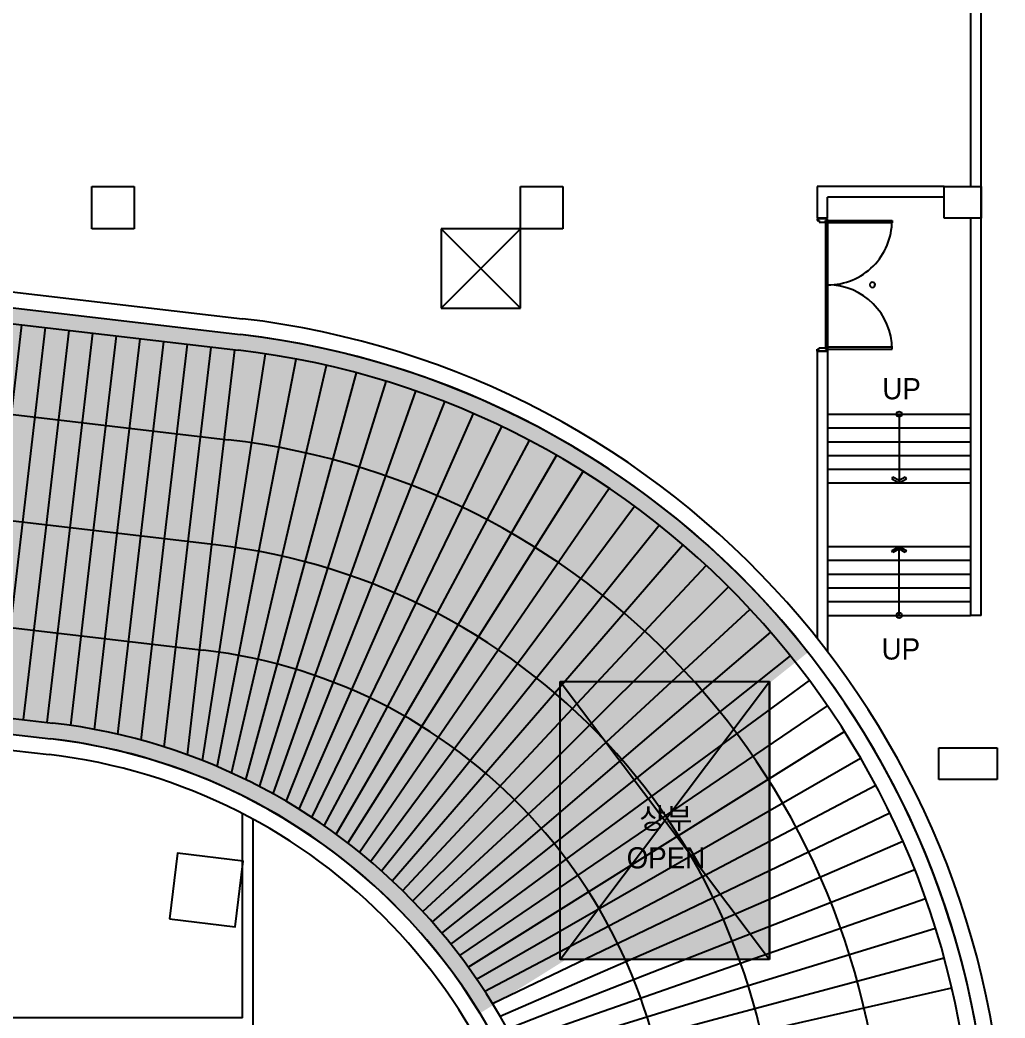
# Model space of a CAD drawing. Header units: millimetres. Extents: x -7718 to 414843, y 91724 to 341395.
# Drawn here: x 113598 to 132203, y 197805 to 216652 of the extents above; entities that cross this region are included whole.
import ezdxf
from ezdxf.enums import TextEntityAlignment as Align

# ---------------------------------------------------------------- set-up
doc = ezdxf.new("R2010")
doc.units = ezdxf.units.MM
doc.header["$LTSCALE"] = 200
doc.header["$MEASUREMENT"] = 0
doc.layers.add('e-plan', color=9, linetype='CONTINUOUS')
doc.layers.add('sol-252', color=252, linetype='CONTINUOUS')
doc.styles.add('kiahn', font='HY울릉도L.TTF')

msp = doc.modelspace()

# ---------------------------------------------------------------- hatches: boundary and pattern name
at = {"layer": 'sol-252'}
h = msp.add_hatch(color=256, dxfattribs=at)
h.dxf.hatch_style = 1
edge = h.paths.add_edge_path()
edge.add_line((106950.7644614279, 215874.4817434379), (100594.116742406, 213208.6090248969))
edge.add_line((100594.116742406, 213208.6090248969), (97494.52950728685, 213208.6090248969))
edge.add_arc((110797.9170612989, 217569.7877173744), 13999.99999999866, 198.1504203267147, 200.3228434402318)
edge.add_line((97669.40951287374, 212707.4539617684), (97388.08435112238, 212603.2610955757))
edge.add_arc((110797.9170612969, 217569.7877173957), 14300.00000000401, 200.3228434403197, 219.3194933740789)
edge.add_line((99735.08422525972, 208508.6768780995), (99967.17162741348, 208698.7701124905))
edge.add_arc((110797.9170612954, 217569.7877173887), 13999.99999999894, 219.319493374058, 263.3199392081854)
edge.add_line((109169.3656353205, 203664.831038099), (114182.1366893686, 203077.7342469))
edge.add_arc((112902.568298099, 192152.4102365097), 10999.99999999756, 31.465290245497783, 83.31997974218382, ccw=False)
edge.add_line((122285.0902078114, 197894.2115752634), (123909.3108870648, 198908.5917357194))
edge.add_line((123909.3108870648, 198908.5917357194), (127752.5956189036, 198908.5917357194))
edge.add_line((127752.5956189036, 198908.5917357194), (127752.582654722, 204129.9868830537))
edge.add_line((127752.582654722, 204129.9868830537), (128480.6613989361, 204709.7229623452))
edge.add_arc((115901.8803520554, 194821.635817971), 16000.00000000319, 38.17062746047824, 83.31996143909572)
edge.add_line((117763.0758158453, 210713.0156021707), (113304.9429372773, 211235.1530545956))
edge.add_arc((114235.5414808163, 219180.8428516345), 8000.000000000269, 204.4119990323934, 263.3199555863892, ccw=False)

# ---------------------------------------------------------------- linework, layer by layer
at = {"layer": 'e-plan'}
for p, q in [((131752.5764072054, 205408.5872204035), (131752.5764072203, 234108.5872204035)), ((131552.5764059686, 223508.5946128696), (131552.5764059537, 213508.5872204184)), ((128652.5764059984, 213508.5872204035), (128652.5764059984, 212908.5872204035)), ((131052.5709851199, 213508.5872204184), (128652.5764059984, 213508.5872204035)), ((128652.5764059984, 213508.5872204035), (128652.5764059984, 212908.5872204035)), ((131052.5709851199, 213508.5872204184), (128652.5764059984, 213508.5872204035)), ((131052.5709851199, 213308.5872204035), (128852.5764059537, 213308.5872204035)), ((128852.5764059537, 212908.5872204035), (128852.5764059537, 213308.5872204035)), ((131052.5709851199, 213308.5872204035), (128852.5764059537, 213308.5872204035)), ((128852.5764059537, 212908.5872204035), (128852.5764059537, 213308.5872204035)), ((128852.5764059537, 212908.5872204035), (128652.5764059984, 212908.5872204035)), ((128852.5764059537, 212908.5872204035), (128652.5764059984, 212908.5872204035)), ((128852.5764059724, 212898.5871644637), (128652.5764059761, 212898.5871644809)), ((128652.5764059761, 212898.5871644809), (128652.5764059798, 212863.8649422575)), ((128852.5764059724, 212898.5871644637), (128652.5764059761, 212898.5871644809)), ((128652.5764059761, 212898.5871644809), (128652.5764059798, 212863.8649422575)), ((128652.5764059798, 212863.8649422575), (128692.5764059575, 212863.8649422626)), ((128652.5764059798, 212863.8649422575), (128692.5764059575, 212863.8649422626)), ((128692.5764059575, 212863.8649422626), (128692.5764059575, 212836.0871644823)), ((128692.5764059575, 212863.8649422626), (128692.5764059575, 212836.0871644823)), ((128692.5764059575, 212836.0871644786), (128812.5764059761, 212836.0871644665)), ((128692.5764059575, 212836.0871644786), (128812.5764059761, 212836.0871644665)), ((128812.5764059724, 212863.8649422501), (128812.5764058271, 210433.3093866918)), ((128812.5764059724, 212863.8649422501), (128812.5764058271, 210433.3093866918)), ((128812.5764059761, 212836.0871644665), (128812.5764059761, 212863.8649422459)), ((128812.5764059761, 212863.8649422459), (128852.5764059724, 212863.8649422473)), ((128812.5764059761, 212836.0871644665), (128812.5764059761, 212863.8649422459)), ((128812.5764059761, 212863.8649422459), (128852.5764059724, 212863.8649422473)), ((128852.5764059724, 212863.8649422473), (128852.5764059724, 212898.5871644637)), ((128852.5764059724, 212863.8649422473), (128852.5764059724, 212898.5871644637)), ((128852.5764059724, 212863.8649422473), (128852.5764058308, 210433.3093866899)), ((128852.5764059724, 212863.8649422473), (128852.5764058308, 210433.3093866899)), ((128852.5843775385, 212823.8645722454), (128852.5764058979, 212863.8649422389)), ((128852.5764058979, 212863.8649422389), (130067.8541836591, 212863.8649422026)), ((128852.5843775385, 212823.8645722454), (128852.5764058979, 212863.8649422389)), ((128852.5764058979, 212863.8649422389), (130067.8541836591, 212863.8649422026)), ((130067.8621552215, 212823.8649429965), (128852.5843775385, 212823.8645722454)), ((130067.8621552215, 212823.8649429965), (128852.5843775385, 212823.8645722454)), ((130067.8541836591, 212863.8649422026), (130067.8621552215, 212823.8649429965)), ((130067.8541836591, 212863.8649422026), (130067.8621552215, 212823.8649429965)), ((131552.5764059537, 212908.5946128696), (131552.5764059686, 205408.5872204035)), ((131552.5764059537, 212908.5946128696), (131552.5764059686, 205408.5872204035)), ((123052.5860967004, 211208.5753083407), (121552.5860966929, 212708.5753083258)), ((121552.5860967153, 211208.5753083407), (123052.5860967153, 212708.5753083407)), ((123052.5860967153, 212708.5753083407), (121552.5860967153, 212708.5753083407)), ((121552.5860967153, 212708.5753083407), (121552.5860967153, 211208.5753083407)), ((123052.5860967078, 211208.5753083407), (123052.5860967153, 212708.5753083407)), ((113339.8381965422, 211533.1022659867), (117798.667458322, 211010.8832530259)), ((113339.8381965422, 211533.1022659867), (117798.667458322, 211010.8832530259)), ((110706.0658333414, 211237.469107303), (117728.184451189, 210415.037110421)), ((113304.9398040214, 211235.1390095233), (117763.0819817671, 210713.0004679888)), ((113304.9398040214, 211235.1390095233), (117763.0819817671, 210713.0004679888)), ((113304.9406659791, 211235.1389085829), (117763.0819817671, 210713.0004679888)), ((113304.9406659791, 211235.1389085829), (117763.0819817671, 210713.0004679888)), ((121552.5860967153, 211208.5753083407), (123052.5860967078, 211208.5753083407)), ((113202.4851473087, 207219.797674033), (113632.8880239838, 210894.6790819346)), ((113649.4301834294, 207167.4513781994), (114079.833060112, 210842.3327861159)), ((114096.3752195501, 207115.1050823509), (114526.7780962476, 210789.9864902972)), ((114543.3202556708, 207062.7587865173), (114973.7231323832, 210737.6401944786)), ((114990.2652917915, 207010.4124906986), (115420.6681684965, 210685.2938986748)), ((115437.2103279197, 206958.0661948501), (115867.6132046246, 210632.9476028412)), ((115884.1553640181, 206905.7198990165), (116314.558240723, 210580.6013070374)), ((116331.1004001611, 206853.373603183), (116761.5032768511, 210528.2550112038)), ((116778.0454362595, 206801.0273073494), (117208.4483129868, 210475.9087153851)), ((117224.9904724025, 206748.6810115009), (117655.3933490926, 210423.5624195813)), ((117668.7155140453, 206690.8376196503), (118235.8648834639, 210347.3383758991)), ((128652.5764058382, 210398.5871644702), (128652.576405842, 210433.3093866946)), ((128652.576405842, 210433.3093866946), (128692.5764058196, 210433.3093866853)), ((128652.5764058382, 210398.5871644702), (128652.576405842, 210433.3093866946)), ((128652.576405842, 210433.3093866946), (128692.5764058196, 210433.3093866853)), ((128852.5764058345, 210398.587164466), (128652.5764058382, 210398.5871644702)), ((128852.5764058345, 210398.587164466), (128652.5764058382, 210398.5871644702)), ((128652.5764059984, 210388.5872204184), (128652.5764059984, 204975.9185327917)), ((128852.5764059537, 210388.5872204184), (128652.5764059984, 210388.5872204184)), ((128652.5764059984, 210388.5872204184), (128652.5764059984, 204975.9185327917)), ((128852.5764059537, 210388.5872204184), (128652.5764059984, 210388.5872204184)), ((128692.5764058233, 210461.0871644684), (128812.5764058457, 210461.0871644684)), ((128692.5764058196, 210433.3093866853), (128692.5764058233, 210461.0871644656)), ((128692.5764058233, 210461.0871644684), (128812.5764058457, 210461.0871644684)), ((128692.5764058196, 210433.3093866853), (128692.5764058233, 210461.0871644656)), ((128812.5764058457, 210461.0871644684), (128812.5764058382, 210433.3093866881)), ((128812.5764058457, 210461.0871644684), (128812.5764058382, 210433.3093866881)), ((128812.5764058382, 210433.3093866881), (128852.5764058382, 210433.309386682)), ((128812.5764058382, 210433.3093866881), (128852.5764058382, 210433.309386682)), ((128852.5843774007, 210473.3097566913), (128852.5764057563, 210433.3093866992)), ((128852.5843774007, 210473.3097566913), (128852.5764057563, 210433.3093866992)), ((128852.5764058382, 210433.309386682), (128852.5764058345, 210398.587164466)), ((128852.5764057563, 210433.3093866992), (130067.8541835212, 210433.309386594)), ((128852.5764058382, 210433.309386682), (128852.5764058345, 210398.587164466)), ((128852.5764057563, 210433.3093866992), (130067.8541835212, 210433.309386594)), ((128852.5764059537, 210388.5872204184), (128852.5764059537, 204719.5743114381)), ((128852.5764059537, 210388.5872204184), (128852.5764059537, 204719.5743114381)), ((130067.8621550911, 210473.3093857996), (128852.5843774007, 210473.3097566913)), ((130067.8621550911, 210473.3093857996), (128852.5843774007, 210473.3097566913)), ((130067.8541835212, 210433.309386594), (130067.8621550911, 210473.3093857996)), ((130067.8541835212, 210433.309386594), (130067.8621550911, 210473.3093857996)), ((118110.0097660386, 206616.7121020287), (118813.0909603351, 210249.5254767417)), ((118548.2335649544, 206526.1852478712), (119386.2689339706, 210130.2597331732)), ((118982.7775507682, 206419.3829367786), (119954.6017876231, 209989.7069868325)), ((119413.0374804029, 206296.4536797731), (120517.2992418074, 209828.0626794725)), ((110019.9222713077, 209606.2105248898), (117530.4317780324, 208726.5780852317)), ((119838.4150678479, 206157.5684126943), (121073.5788531863, 209645.5515810727)), ((120258.3188160547, 206002.9202586144), (121622.6671025121, 209442.4274774223)), ((120672.1648395398, 205832.7242592453), (122163.8004703784, 209218.9728170662)), ((128852.5764059686, 209208.5872204035), (131552.5764059761, 209208.5872204184)), ((128852.5764059686, 209208.5872204035), (131552.5764059761, 209208.5872204184)), ((130202.5764059686, 209208.5872204184), (130202.5764059761, 207908.5872204035)), ((130202.5764059686, 209208.5872204184), (130202.5764059761, 207908.5872204035)), ((121079.3776761406, 205647.2170759171), (122696.2264987865, 208975.4983187347)), ((128852.5764059686, 208948.5872204035), (131552.5764059835, 208948.5872204035)), ((128852.5764059686, 208948.5872204035), (131552.5764059835, 208948.5872204035)), ((121479.3910873645, 205446.6566604703), (123219.2048374304, 208712.3425391047)), ((128852.5764059686, 208688.5872204035), (131552.5764059761, 208688.5872204035)), ((128852.5764059686, 208688.5872204035), (131552.5764059761, 208688.5872204035)), ((121871.6488455945, 205231.3218966752), (123732.0082733223, 208429.871402192)), ((128852.5764059761, 208428.5872204035), (131552.5764059835, 208428.5872204035)), ((128852.5764059761, 208428.5872204035), (131552.5764059835, 208428.5872204035)), ((122255.6055077129, 205001.5122122943), (124233.9237418362, 208128.4776903867)), ((128852.5764059686, 208168.5872204184), (131552.5764059761, 208168.5872204184)), ((128852.5764059686, 208168.5872204184), (131552.5764059761, 208168.5872204184)), ((128852.5764059835, 207908.5872204035), (131552.5764059686, 207908.5872204035)), ((128852.5764059835, 207908.5872204035), (131552.5764059686, 207908.5872204035)), ((128852.5764059835, 207908.5872204035), (131552.5764059686, 207908.5872204035)), ((128852.5764059835, 207908.5872204035), (131552.5764059686, 207908.5872204035)), ((130086.413235467, 208019.4066794097), (130067.2696335727, 207985.9053760796)), ((130086.413235467, 208019.4066794097), (130067.2696335727, 207985.9053760796)), ((130067.2696335727, 207985.9053760796), (130202.5764059761, 207908.5872204035)), ((130067.2696335727, 207985.9053760796), (130202.5764059761, 207908.5872204035)), ((130202.5764059686, 207953.0277248501), (130086.413235467, 208019.4066794097)), ((130202.5764059686, 207953.0277248501), (130086.413235467, 208019.4066794097)), ((130318.7395764851, 208019.4066794097), (130202.5764059686, 207953.0277248501)), ((130318.7395764851, 208019.4066794097), (130202.5764059686, 207953.0277248501)), ((130202.5764059761, 207908.5872204035), (130341.8831783572, 207985.9053760647)), ((130202.5764059761, 207908.5872204035), (130341.8831783572, 207985.9053760647)), ((130341.8831783572, 207985.9053760647), (130318.7395764851, 208019.4066794097)), ((130341.8831783572, 207985.9053760647), (130318.7395764851, 208019.4066794097)), ((122630.7271733993, 204757.5471628188), (124724.2533183211, 207808.5804983556)), ((122996.4922276103, 204499.7659871011), (125202.3151885831, 207470.6246502876)), ((113219.0273066872, 203492.5699698805), (113649.4301834294, 207167.4513781994)), ((113665.9723428005, 203440.2236740767), (114096.3752195501, 207115.1050823509)), ((114112.9173789286, 203387.877378258), (114543.3202556708, 207062.7587865173)), ((114559.2490534448, 203330.2940560161), (114990.2652917915, 207010.4124906986)), ((115003.5489585811, 203255.3630073696), (115437.2103279197, 206958.0661948501)), ((123352.3920658791, 204228.5271355986), (125667.4445969426, 207115.0800813168)), ((115445.747838583, 203162.492909643), (115884.1553640181, 206905.7198990165)), ((115885.8226746732, 203051.4872235089), (116331.1004001611, 206853.373603183)), ((116323.7395460421, 202922.0563247978), (116778.0454362595, 206801.0273073494)), ((116759.4527678752, 202773.8101458728), (117224.9904724025, 206748.6810115009)), ((117044.4280156457, 202665.9584024131), (117668.7155140453, 206690.8376196503)), ((117323.297562007, 202551.7781510978), (118110.0097660535, 206616.7121020287)), ((123697.9318015688, 203944.2077720045), (126118.9947705829, 206742.4411840617)), ((128852.5764059463, 206708.5872204184), (131552.5764059537, 206708.5872204184)), ((128852.5764059463, 206708.5872204184), (131552.5764059537, 206708.5872204184)), ((130067.2696335429, 206631.2690647423), (130202.5764059612, 206708.5872204184)), ((130067.2696335429, 206631.2690647423), (130202.5764059612, 206708.5872204184)), ((130086.4132354819, 206597.7677614122), (130067.2696335429, 206631.2690647423)), ((130086.4132354819, 206597.7677614122), (130067.2696335429, 206631.2690647423)), ((130202.5764059686, 206664.1467159718), (130086.4132354819, 206597.7677614122)), ((130202.5764059686, 206664.1467159718), (130086.4132354819, 206597.7677614122)), ((130202.5764059537, 205408.5872204035), (130202.5764059612, 206708.5872204184)), ((130202.5764059537, 205408.5872204035), (130202.5764059612, 206708.5872204184)), ((130202.5764059612, 206708.5872204184), (130341.8831783348, 206631.2690647572)), ((130202.5764059612, 206708.5872204184), (130341.8831783348, 206631.2690647572)), ((130318.7395764553, 206597.7677614122), (130202.5764059686, 206664.1467159718)), ((130318.7395764553, 206597.7677614122), (130202.5764059686, 206664.1467159718)), ((130341.8831783348, 206631.2690647572), (130318.7395764553, 206597.7677614122)), ((130341.8831783348, 206631.2690647572), (130318.7395764553, 206597.7677614122)), ((117596.1253139043, 202431.5262613922), (118548.2335649544, 206526.1852478712)), ((117862.9827531168, 202305.4391334831), (118982.7775507459, 206419.3829367786)), ((128852.5764059537, 206448.5872204184), (131552.5764059686, 206448.5872204035)), ((128852.5764059537, 206448.5872204184), (131552.5764059686, 206448.5872204035)), ((118123.9472567552, 202173.7331489056), (119413.0374804029, 206296.4536797731)), ((124032.6309539416, 203647.2032487124), (126556.3378189394, 206353.2261212646)), ((118379.1005318427, 202036.6051855116), (119838.4150678479, 206157.5684126943)), ((118628.5271586665, 201894.233183357), (120258.3188160771, 206002.9202586144)), ((128852.5764059612, 206188.5872204035), (131552.5764059686, 206188.5872204035)), ((128852.5764059612, 206188.5872204035), (131552.5764059686, 206188.5872204035)), ((118872.3132380286, 201746.7767504185), (120672.1648395398, 205832.7242592453)), ((124356.0241163858, 203337.9265571266), (126978.8656067514, 205947.9761050969)), ((128852.5764059537, 205928.5872204035), (131552.5764059686, 205928.5872204035)), ((128852.5764059537, 205928.5872204035), (131552.5764059686, 205928.5872204035)), ((109554.6215489322, 205633.365796256), (117065.1313706153, 204753.7333197325)), ((119110.5451355838, 201594.3777978449), (121079.3776761406, 205647.2170759171)), ((128852.5764059537, 205668.5872204184), (131552.5764059537, 205668.5872204184)), ((128852.5764059537, 205668.5872204184), (131552.5764059537, 205668.5872204184)), ((119343.3083168232, 201437.161196354), (121479.3910873645, 205446.6566604703)), ((124667.6616034695, 203016.8077534019), (127385.9905996734, 205527.2546447694)), ((128852.5764059537, 205408.5872204035), (131552.5764059686, 205408.5872204035)), ((128852.5764059537, 205408.5872204035), (131552.5764059686, 205408.5872204035)), ((131752.5764027798, 205408.5872204035), (131552.5764059686, 205408.5872204035)), ((131752.5764027798, 205408.5872204035), (131552.5764059686, 205408.5872204035)), ((119570.6862652117, 201275.235446903), (121871.6488455945, 205231.3218966752)), ((124967.1100763568, 202684.2933604001), (127777.1466813945, 205091.6467628508)), ((119792.7594760024, 201108.6933592885), (122255.6055077129, 205001.5122122943)), ((120009.6045184323, 200937.6127348869), (122630.7271733993, 204757.5471628188)), ((120221.2931588033, 200762.0570497095), (122996.4922276103, 204499.7659871011)), ((125253.9531452173, 202340.8457467734), (128151.7899405995, 204641.7581817835)), ((120427.8915369475, 200582.0761357873), (123352.3920658791, 204228.5271355986)), ((123802.5435219595, 204158.5917357384), (127752.5956189149, 198908.577323693)), ((123802.5435219669, 198908.5917357235), (127753.5435245001, 204158.5917357384)), ((123802.5435219595, 204158.5917357384), (127753.5435245001, 204158.5917357384)), ((123802.5435219669, 198908.5917357235), (123802.5435219595, 204158.5917357384)), ((125527.7919484192, 201986.9424841135), (128509.3994275444, 204178.2144816994)), ((127752.5956189149, 198908.577323693), (127752.5826547408, 204129.9724710166)), ((127753.5435245001, 204158.5917357384), (127753.5435244852, 198908.5917357235)), ((109204.2631658727, 203962.7799834787), (114217.041959297, 203375.6822858482)), ((120629.4593891316, 200397.7068596809), (123697.9318015688, 203944.2077720194)), ((109169.3656353169, 203664.8166260599), (114182.1444185042, 203077.7189296364)), ((109169.3656353169, 203664.8166260599), (114182.1444185042, 203077.7189296364)), ((120826.0493108892, 200208.9737977713), (124032.6309539416, 203647.2032487124)), ((125788.2457069868, 201623.0756827771), (128849.4778782242, 203701.660230416)), ((109134.4681047612, 203366.8532686561), (114147.2468879783, 202779.7555722176)), ((109134.4681047612, 203366.8532686561), (114147.2468879783, 202779.7555722176)), ((121017.7060528734, 200015.8899092256), (124356.0241163858, 203337.9265571266)), ((126034.9522541427, 201249.7513076692), (129171.5524060243, 203212.7580872356)), ((121204.4658442327, 199818.4572078317), (124667.661603477, 203016.8077534168)), ((121386.3557377496, 199616.6674352019), (124967.1100763568, 202684.2933604001)), ((126267.5685389527, 200867.48847467), (129475.1751591006, 202712.1878815024)), ((121563.3929721453, 199410.5027377933), (125253.9531452471, 202340.8457467734)), ((126485.7711032742, 200476.8187287777), (129759.9239432329, 202200.645667228)), ((121735.5843464547, 199199.9363521814), (125527.7919484192, 201986.9424841135)), ((126689.2565315702, 200078.2853049665), (130025.4028089457, 201678.8427552759)), ((117801.779622879, 197808.5864069193), (117801.7796228864, 201664.8996165871)), ((117801.779622879, 197808.5864069193), (117801.7796228864, 201664.8996165871)), ((118001.7796230429, 196708.5863952219), (118001.7796230429, 201559.2042026549)), ((118001.7796230429, 196708.5863952219), (118001.7796230429, 201559.2042026549)), ((121902.9256034904, 198984.933301556), (125788.2457069868, 201623.0756827771)), ((122065.4008186721, 198765.4511092632), (126034.9522541427, 201249.7513076692)), ((126877.7418728286, 199672.4423728614), (130271.2426019275, 201147.5047242373)), ((122222.981792044, 198541.4405341326), (126267.5685389527, 200867.48847467)), ((127050.9650339821, 199259.8542660951), (130497.1014764198, 200607.3704114287)), ((122375.6274413728, 198312.8463329851), (126485.7711032742, 200476.8187287777)), ((122523.2831961029, 198079.6080571591), (126689.2565315702, 200078.2853049665)), ((127208.6851443687, 198841.0946976572), (130702.6653707289, 200059.1908857255)), ((122665.8803911918, 197841.6608888387), (126877.7418728286, 199672.4423728614)), ((127350.6828906724, 198416.7459620266), (130887.6484436059, 199503.7284029006)), ((122803.3356624955, 197598.9365243941), (127050.9650339821, 199259.8542660951)), ((122935.5503448435, 197351.3641115307), (127208.6851443761, 198841.0946976423)), ((127753.5435244852, 198908.5917357235), (123802.5435219669, 198908.5917357235)), ((127476.7608218306, 197987.3981256216), (131051.7934719512, 198941.7553459733)), ((123062.4098761046, 197098.8712474435), (127350.6828906724, 198416.7459620266)), ((127586.7436236703, 197553.6482061773), (131194.8722085023, 198374.0531509846)), ((123183.7832110786, 196841.3850452929), (127476.7608218306, 197987.3981256216)), ((117801.779622879, 197808.5864069193), (110402.5709851199, 197808.5864069044)), ((117801.779622879, 197808.5864069193), (110402.5709851199, 197808.5864069044))]:
    msp.add_line(p, q, dxfattribs=at)
at = {"layer": 'e-plan', "ltscale": 0.5}
for p, q in [((114952.5766172, 213508.605584961), (115752.5766172, 213508.605584961)), ((114952.5766172, 212708.605584961), (114952.5766172, 213508.605584961)), ((115752.5766172, 213508.605584961), (115752.5766172, 212708.605584961)), ((123052.5766170697, 213508.5995067848), (123852.5766170697, 213508.5995067848)), ((123052.5766170697, 212708.5995067848), (123052.5766170697, 213508.5995067848)), ((123852.5766170697, 213508.5995067848), (123852.5766170697, 212708.5995067848)), ((131052.5766170697, 213508.605584988), (131752.5766170697, 213508.605584988)), ((131052.5766170697, 212908.605584988), (131052.5766170697, 213508.605584988)), ((131752.5766170697, 213508.605584988), (131752.5766170697, 212908.605584988)), ((131752.5766170697, 212908.605584988), (131052.5766170697, 212908.605584988)), ((115752.5766172, 212708.605584961), (114952.5766172, 212708.605584961)), ((123852.5766170697, 212708.5995067848), (123052.5766170697, 212708.5995067848)), ((130952.5766170697, 202908.605584988), (132052.5766170697, 202908.605584988)), ((130952.5766170697, 202308.605584988), (130952.5766170697, 202908.605584988)), ((132052.5766170697, 202908.605584988), (132052.5766170697, 202308.605584988)), ((132052.5766170697, 202308.605584988), (130952.5766170697, 202308.605584988))]:
    msp.add_line(p, q, dxfattribs=at)
at = {"layer": 'e-plan', "linetype": 'Continuous'}
msp.add_line((117297.7816216463, 206740.1556969314), (109634.6661201977, 207637.6613825142), dxfattribs=at)
at = {"layer": 'e-plan', "ltscale": 0.5}
msp.add_lwpolyline([(116421.5928159184, 199678.240741085), (117662.2753448165, 199525.9027534982), (117814.6133324183, 200766.5852824037), (116573.9308035201, 200918.9232699906)], close=True, dxfattribs=at)
at = {"layer": 'e-plan'}
for centre in [(130202.5764059686, 209208.5872204184), (130202.5764059686, 209208.5872204184), (130202.5764059537, 205408.5872204035), (130202.5764059537, 205408.5872204035)]:
    msp.add_circle(centre, 49.99999999999994, dxfattribs=at)
for centre, radius, start, end in [((128852.5764059724, 212863.8649422342), 1215.277777766471, 270, 6.670106611340577e-09), ((128852.5764059724, 212863.8649422342), 1215.277777766471, 270, 6.670106611340577e-09), ((129697.7803824266, 211648.5871644684), 49.99999999988169, 119.9999999994034, 299.9999999994034), ((129697.7803824266, 211648.5871644684), 49.99999999988169, 119.9999999994034, 299.9999999994034), ((129697.7803824266, 211648.5871644684), 49.99999999988169, 299.9999999994034, 119.9999999994034), ((129697.7803824266, 211648.5871644684), 49.99999999988169, 299.9999999994034, 119.9999999994034), ((128852.5764057563, 210433.3093866988), 1215.277777766471, 6.670106611340577e-09, 90), ((128852.5764057563, 210433.3093866988), 1215.277777766471, 6.670106611340577e-09, 90), ((115902.5682980978, 194821.5408335506), 16300, 0, 83.31993872697397), ((115902.5682980978, 194821.5408335506), 16300, 0, 83.31993872697397), ((115901.8803520763, 194821.6214059322), 16000, 38.17062696994842, 83.31993872697397), ((115901.8803520763, 194821.6214059322), 16000, 38.17062696994842, 83.31993872697397), ((115901.8803520763, 194821.6214059322), 16000, 0, 83.31993872697397), ((115901.8803520763, 194821.6214059322), 16000, 0, 83.31993872697397), ((115901.8803520614, 194821.6214057832), 15700, 0, 83.31993872697397), ((115901.8803520763, 194821.6214059322), 14000, 0, 83.31993872697397), ((115901.8803520763, 194821.6214059322), 10000, 0, 83.31993872697397), ((115901.8803520763, 194821.6214059322), 16000, 0, 37.45436977782438), ((115901.8803520763, 194821.6214059322), 16000, 0, 37.45436977782438), ((112902.5682981276, 192152.3958244651), 11300, 0, 83.31993872697397), ((112902.5682981276, 192152.3958244651), 11000, 31.46529033043547, 83.31993872697397), ((112902.5682981276, 192152.3958244651), 11000, 0, 83.31993872697397), ((112902.5682981276, 192152.3958244651), 10700, 4.321045133993823, 83.31993872697397), ((112902.5682981276, 192152.3958244651), 10700, 4.321045133993823, 83.31993872697397)]:
    msp.add_arc(centre, radius, start, end, dxfattribs=at)
at = {"layer": 'e-plan', "linetype": 'Continuous'}
msp.add_arc((115901.880378837, 194821.6214297613), 11999.99997322436, 359.9999998862246, 83.31993909631166, dxfattribs=at)

# ---------------------------------------------------------------- texts
at = {"layer": 'e-plan', "style": 'kiahn'}
for p in [(130248.8576006481, 209488.8268674194), (130248.8576006481, 209488.8268674194), (130235.1406768077, 204574.3965998321), (130235.1406768077, 204574.3965998321)]:
    msp.add_text('UP', height=400, dxfattribs=at).set_placement(p, align=Align.CENTER)
for s, p in [('상부', (125798.0013692641, 201578.0172630727)), ('OPEN', (125798.0013692641, 200830.3523774474))]:
    msp.add_text(s, height=400, dxfattribs=at).set_placement(p, align=Align.MIDDLE_CENTER)

doc.saveas('drawing.dxf')
